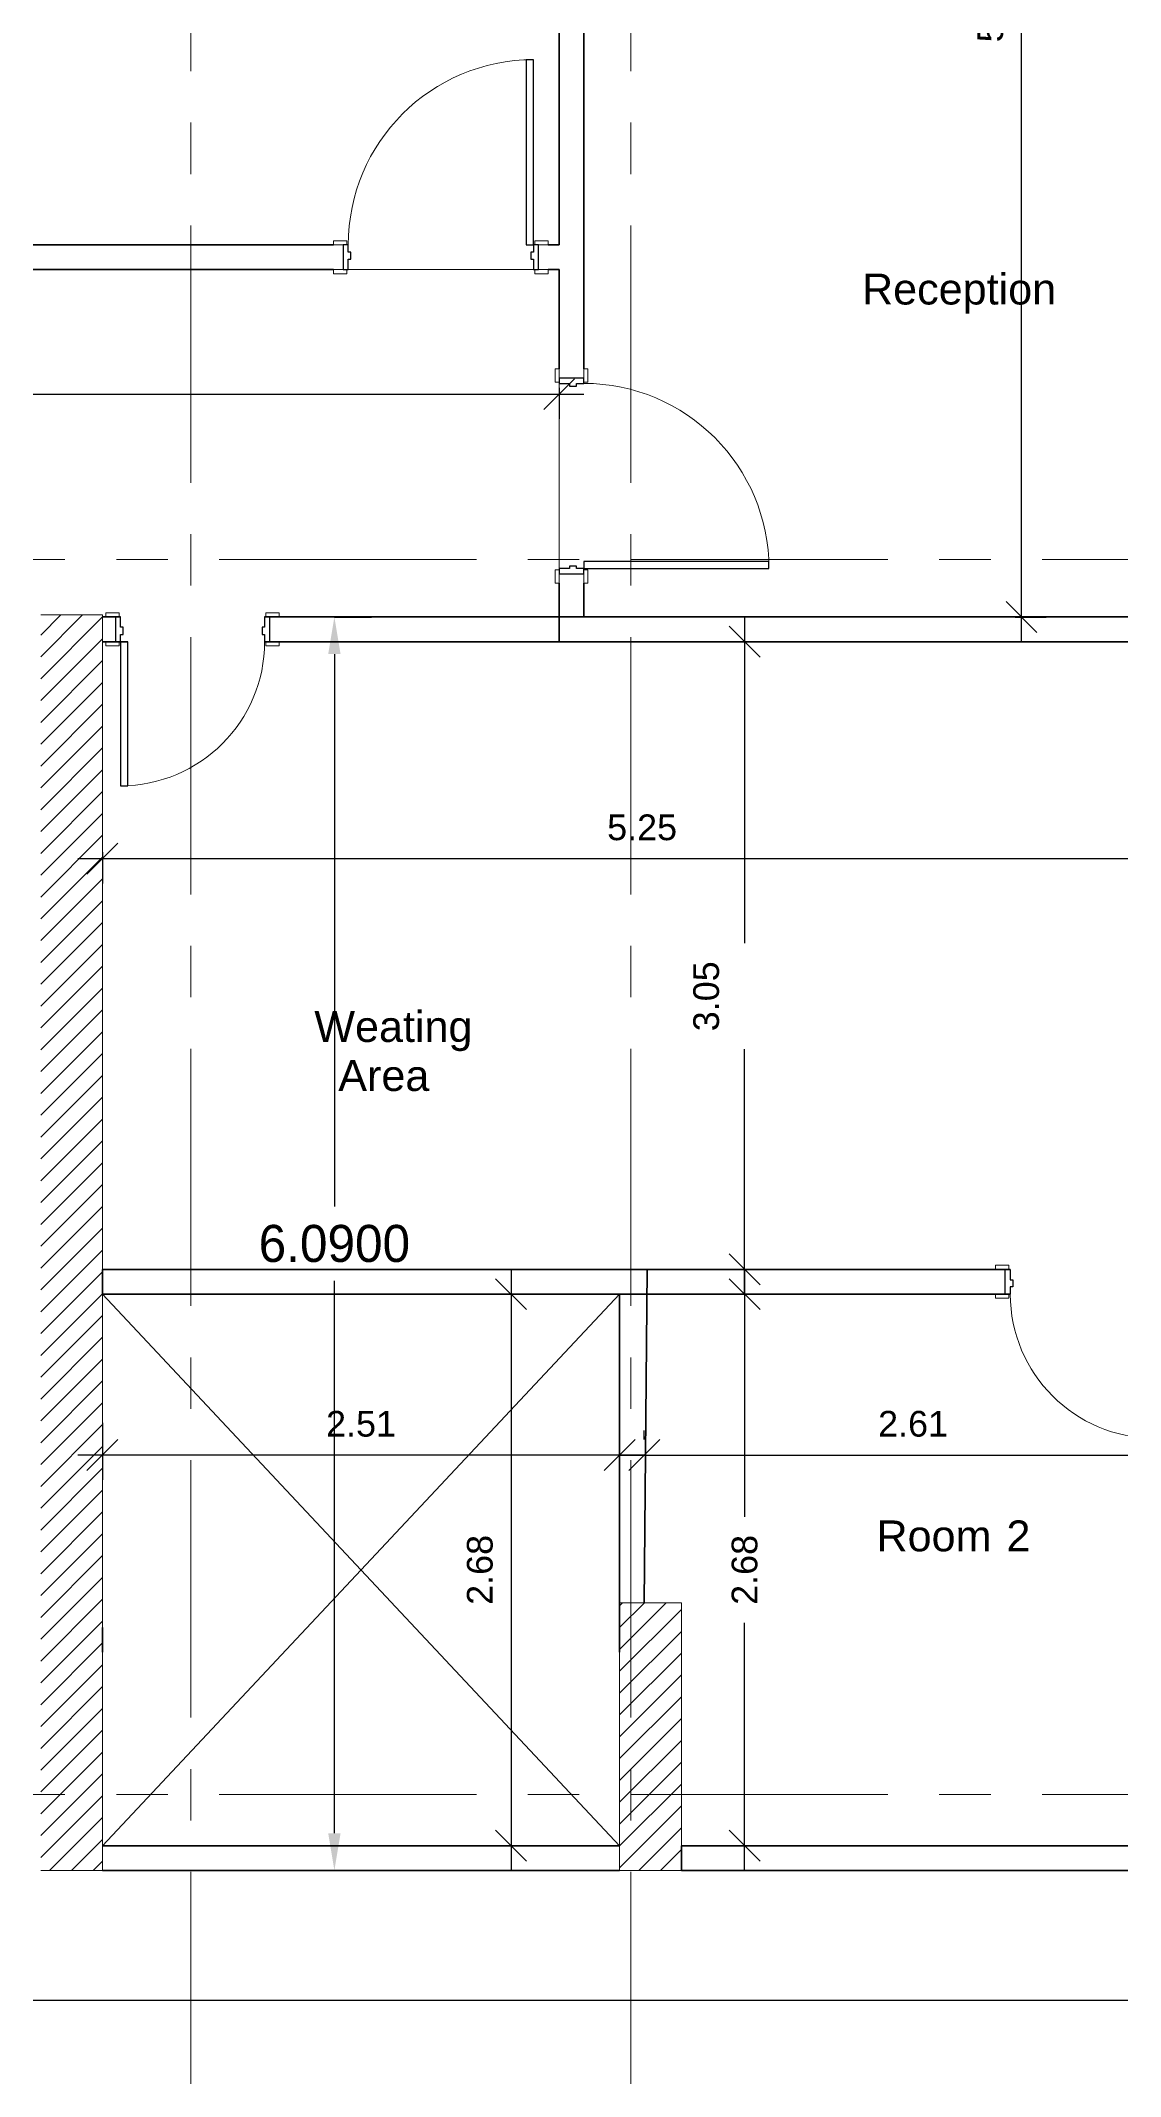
# Model space of a CAD drawing. Header units: metres. Extents: x -22 to 97, y 34 to 77.
# Drawn here: x 8.98 to 14.22, y 49.61 to 59.5 of the extents above; entities that cross this region are included whole.
import ezdxf

# ---------------------------------------------------------------- set-up
doc = ezdxf.new("R2010")
doc.units = ezdxf.units.M
doc.linetypes.add('CENTER', pattern=[2, 1.25, -0.25, 0.25, -0.25])
for name, color, linetype, lineweight in [('A-ANNO-DIMS', 211, 'Continuous', 9), ('A-DETL-THIN', 151, 'Continuous', 18), ('A-DOOR', 31, 'Continuous', 18), ('A-DOOR-FRAM', 31, 'Continuous', 25), ('A-FLOR', 192, 'Continuous', 18), ('AXIS', 251, 'CENTER', 5), ('G-ANNO-TEXT', 231, 'Continuous', 9), ('I-WALL', 2, 'Continuous', 18), ('S-COLS', 52, 'Continuous', 18)]:
    doc.layers.add(name, color=color, linetype=linetype, lineweight=lineweight)
doc.styles.add('Arial', font='arial.ttf', dxfattribs={"height": 0.15})
doc.styles.add('Arial_1', font='arial.ttf', dxfattribs={"height": 0.125})
doc.dimstyles.new('Diagonal_-_2_5mm_Arial', dxfattribs={"dimscale": 0.3048, "dimtxt": 0.127532, "dimasz": 0.492126, "dimexe": 0.393701, "dimexo": 0.246063, "dimgap": 0.287073, "dimtad": 1, "dimrnd": 0.01, "dimzin": 0, "dimdsep": 46, "dimtxsty": 'Arial_1', "dimblk1": 'OBLIQUE', "dimblk2": 'OBLIQUE', "dimsah": 1, "dimcen": 0.09, "dimdle": 0.393701, "dimazin": 0, "dimtfac": 1, "dimtdec": 4, "dimtix": 1, "dimtmove": 0, "dimatfit": 3, "dimfxl": 0, "dimtvp": 1, "dimtolj": 1, "dimtzin": 0, "dimarcsym": 0})
doc.dimstyles.new('Diagonal_-_2_5mm_Arial_1', dxfattribs={"dimscale": 0.3048, "dimtxt": 0.127532, "dimasz": 0.492126, "dimexe": 0.393701, "dimexo": 0.246063, "dimgap": 0.287073, "dimtad": 1, "dimrnd": 0.01, "dimzin": 0, "dimdsep": 46, "dimtxsty": 'Arial_1', "dimblk1": 'OBLIQUE', "dimblk2": 'OBLIQUE', "dimsah": 1, "dimcen": 0.09, "dimdle": 0.393701, "dimazin": 0, "dimtfac": 1, "dimtdec": 4, "dimtix": 1, "dimtmove": 1, "dimatfit": 3, "dimfxl": 0, "dimtvp": 1, "dimtolj": 1, "dimtzin": 0, "dimarcsym": 0})
doc.dimstyles.get("Standard").update_dxf_attribs({"dimtxt": 0.18, "dimasz": 0.18, "dimexe": 0.18, "dimexo": 0.0625, "dimgap": 0.09, "dimtad": 0, "dimtih": 1, "dimtoh": 1, "dimdec": 4, "dimzin": 0, "dimdsep": 46, "dimtxsty": 'Standard', "dimcen": 0.09, "dimadec": 0, "dimazin": 0, "dimtfac": 1, "dimtdec": 4, "dimtofl": 0, "dimtmove": 0, "dimatfit": 3, "dimfxl": 0, "dimtolj": 1, "dimtzin": 0, "dimarcsym": 0})
pattern_1 = [(45, (0, 51.23831), (-0.053033, 0.053033), [])]

# ---------------------------------------------------------------- blocks, each defined once
blk = doc.blocks.new('M_Door-Interior-Single-1_Panel-Wood - M_Door-Interior-Single-1_Panel-Wood-477398-01 Ground Floor Copy 1')
at = {"layer": 'A-DOOR', "lineweight": 25}
for p, q in [((0.45, 0.956825), (0.415, 0.956825)), ((0.415, 0.956825), (0.415, 0.056825)), ((0.45, 0.056825), (0.45, 0.956825)), ((0.415, 0.056825), (0.45, 0.056825))]:
    blk.add_line(p, q, dxfattribs=at)
at = {"layer": 'A-DOOR'}
for p, q in [((-0.45635, 0.076825), (-0.52135, 0.076825)), ((-0.52135, 0.076825), (-0.52135, 0.056825)), ((-0.52135, 0.056825), (-0.45635, 0.056825)), ((-0.45635, 0.056825), (-0.45635, 0.076825)), ((0.52135, 0.076825), (0.45635, 0.076825)), ((0.45635, 0.076825), (0.45635, 0.056825)), ((0.45635, 0.056825), (0.52135, 0.056825)), ((0.52135, 0.056825), (0.52135, 0.076825)), ((-0.45635, -0.063175), (-0.52135, -0.063175)), ((-0.52135, -0.063175), (-0.52135, -0.083175)), ((-0.52135, -0.083175), (-0.45635, -0.083175)), ((-0.45635, -0.083175), (-0.45635, -0.063175)), ((0.52135, -0.063175), (0.45635, -0.063175)), ((0.45635, -0.063175), (0.45635, -0.083175)), ((0.45635, -0.083175), (0.52135, -0.083175)), ((0.52135, -0.083175), (0.52135, -0.063175))]:
    blk.add_line(p, q, dxfattribs=at)
blk.add_arc((0.45, 0.056825), 0.9, 90, 180, dxfattribs=at)
at = {"layer": 'A-DOOR-FRAM'}
for p, q in [((-0.45, 0.056825), (-0.475, 0.056825)), ((-0.475, 0.056825), (-0.475, -0.063175)), ((-0.45, 0.021825), (-0.45, 0.056825)), ((-0.4373, 0.021825), (-0.45, 0.021825)), ((-0.4373, -0.0131), (-0.4373, 0.021825)), ((0.45, 0.021825), (0.4373, 0.021825)), ((0.4373, 0.021825), (0.4373, -0.0131)), ((0.45, 0.056825), (0.45, 0.021825)), ((0.475, 0.056825), (0.45, 0.056825)), ((0.475, -0.063175), (0.475, 0.056825)), ((-0.475, -0.063175), (-0.45, -0.063175)), ((-0.45, -0.063175), (-0.45, -0.0131)), ((-0.45, -0.0131), (-0.4373, -0.0131)), ((0.4373, -0.0131), (0.45, -0.0131)), ((0.45, -0.0131), (0.45, -0.063175)), ((0.45, -0.063175), (0.475, -0.063175))]:
    blk.add_line(p, q, dxfattribs=at)
blk = doc.blocks.new('_Oblique')
at = {"color": 0, "linetype": 'ByBlock', "lineweight": -2}
blk.add_line((-0.5, -0.5), (0.5, 0.5), dxfattribs=at)
blk = doc.blocks.new('*D645')
at = {"layer": 'A-ANNO-DIMS', "color": 0, "lineweight": -2}
for p, q in [((-9.5166, 49.9763), (15.037, 49.9763)), ((-9.3966, 50.0073), (-9.3966, 49.8563)), ((14.917, 50.0073), (14.917, 49.8563))]:
    blk.add_line(p, q, dxfattribs=at)
at = {"layer": 'Defpoints', "color": 0}
for p in [(-9.3966, 50.0823), (14.917, 50.0823), (14.917, 49.9763)]:
    blk.add_point(p, dxfattribs=at)
at = {"layer": 'A-ANNO-DIMS', "color": 0, "lineweight": -2, "xscale": 0.15, "yscale": 0.15, "zscale": 0.15, "rotation": 180}
blk.add_blockref('_Oblique', (-9.3966, 49.9763), dxfattribs=at)
at = {"layer": 'A-ANNO-DIMS', "color": 0, "lineweight": -2, "xscale": 0.15, "yscale": 0.15, "zscale": 0.15}
blk.add_blockref('_Oblique', (14.917, 49.9763), dxfattribs=at)
at = {"layer": 'A-ANNO-DIMS', "color": 0, "insert": (2.7602, 50.1276), "char_height": 0.125, "attachment_point": 5, "style": 'Arial_1'}
blk.add_mtext('\\A1;24.31', dxfattribs=at)
blk = doc.blocks.new('*D654')
at = {"layer": 'A-ANNO-DIMS', "color": 0, "lineweight": -2}
for p, q in [((-9.0288, 57.7798), (11.6171, 57.7798)), ((-8.9088, 57.8108), (-8.9088, 57.6598)), ((11.4971, 57.8108), (11.4971, 57.6598))]:
    blk.add_line(p, q, dxfattribs=at)
at = {"layer": 'Defpoints', "color": 0}
for p in [(-8.9088, 57.8858), (11.4971, 57.8858), (11.4971, 57.7798)]:
    blk.add_point(p, dxfattribs=at)
at = {"layer": 'A-ANNO-DIMS', "color": 0, "lineweight": -2, "xscale": 0.15, "yscale": 0.15, "zscale": 0.15, "rotation": 180}
blk.add_blockref('_Oblique', (-8.9088, 57.7798), dxfattribs=at)
at = {"layer": 'A-ANNO-DIMS', "color": 0, "lineweight": -2, "xscale": 0.15, "yscale": 0.15, "zscale": 0.15}
blk.add_blockref('_Oblique', (11.4971, 57.7798), dxfattribs=at)
at = {"layer": 'A-ANNO-DIMS', "color": 0, "insert": (1.2942, 57.9311), "char_height": 0.125, "attachment_point": 5, "style": 'Arial_1'}
blk.add_mtext('\\A1;20.41', dxfattribs=at)
blk = doc.blocks.new('*D688')
at = {"layer": 'A-ANNO-DIMS', "color": 0, "lineweight": -2}
for p, q in [((13.7448, 56.5769), (13.7448, 62.7411)), ((13.7137, 62.6211), (13.8648, 62.6211)), ((13.7137, 56.6969), (13.8648, 56.6969))]:
    blk.add_line(p, q, dxfattribs=at)
at = {"layer": 'Defpoints', "color": 0}
for p in [(13.6387, 62.6211), (13.7448, 62.6211), (13.6387, 56.6969)]:
    blk.add_point(p, dxfattribs=at)
at = {"layer": 'A-ANNO-DIMS', "color": 0, "lineweight": -2, "xscale": 0.15, "yscale": 0.15, "zscale": 0.15}
for p, rotation in [((13.7448, 62.6211), 90), ((13.7448, 56.6969), 270)]:
    blk.add_blockref('_Oblique', p, dxfattribs=dict(at, rotation=rotation))
at = {"layer": 'A-ANNO-DIMS', "color": 0, "insert": (13.5935, 59.659), "char_height": 0.125, "attachment_point": 5, "rotation": 90, "style": 'Arial_1'}
blk.add_mtext('\\A1;5.92', dxfattribs=at)
blk = doc.blocks.new('*D696')
at = {"layer": 'A-ANNO-DIMS', "color": 0, "lineweight": -2}
for p, q in [((12.3989, 56.6969), (12.3989, 55.1115)), ((12.4299, 56.5769), (12.2789, 56.5769)), ((12.3989, 53.4069), (12.3989, 54.5966)), ((12.4299, 53.5269), (12.2789, 53.5269))]:
    blk.add_line(p, q, dxfattribs=at)
at = {"layer": 'Defpoints', "color": 0}
for p in [(12.5049, 56.5769), (12.3989, 53.5269), (12.5049, 53.5269)]:
    blk.add_point(p, dxfattribs=at)
at = {"layer": 'A-ANNO-DIMS', "color": 0, "lineweight": -2, "xscale": 0.15, "yscale": 0.15, "zscale": 0.15}
for p, rotation in [((12.3989, 56.5769), 90), ((12.3989, 53.5269), 270)]:
    blk.add_blockref('_Oblique', p, dxfattribs=dict(at, rotation=rotation))
at = {"layer": 'A-ANNO-DIMS', "color": 0, "insert": (12.1491, 54.6841), "char_height": 0.125, "attachment_point": 1, "rotation": 90, "line_spacing_factor": 0.941778, "style": 'Arial_1'}
blk.add_mtext('\\A1;3.05', dxfattribs=at)
blk = doc.blocks.new('*D709')
at = {"layer": 'A-ANNO-DIMS', "color": 0, "lineweight": -2}
for p, q in [((9.1571, 55.5228), (14.6436, 55.5228)), ((9.2771, 55.5538), (9.2771, 55.4028)), ((14.5236, 55.5538), (14.5236, 55.4028))]:
    blk.add_line(p, q, dxfattribs=at)
at = {"layer": 'Defpoints', "color": 0}
for p in [(9.2771, 55.6288), (14.5236, 55.6288), (14.5236, 55.5228)]:
    blk.add_point(p, dxfattribs=at)
at = {"layer": 'A-ANNO-DIMS', "color": 0, "lineweight": -2, "xscale": 0.15, "yscale": 0.15, "zscale": 0.15, "rotation": 180}
blk.add_blockref('_Oblique', (9.2771, 55.5228), dxfattribs=at)
at = {"layer": 'A-ANNO-DIMS', "color": 0, "lineweight": -2, "xscale": 0.15, "yscale": 0.15, "zscale": 0.15}
blk.add_blockref('_Oblique', (14.5236, 55.5228), dxfattribs=at)
at = {"layer": 'A-ANNO-DIMS', "color": 0, "insert": (11.9004, 55.6741), "char_height": 0.125, "attachment_point": 5, "style": 'Arial_1'}
blk.add_mtext('\\A1;5.25', dxfattribs=at)
blk = doc.blocks.new('rtgr')
at = {"layer": 'AXIS', "linetype": 'CENTER'}
for p, q in [((8818.552, -620.5822, 0), (8818.552, -584.1116, 0)), ((8820.6903, -620.5822, 0), (8820.6903, -584.1116, 0)), ((8829.9398, -600.956, 0), (8791.7899, -600.956, 0)), ((8829.9398, -606.956, 0), (8791.7899, -606.956, 0))]:
    blk.add_line(p, q, dxfattribs=at)
blk = doc.blocks.new('*D783')
at = {"layer": 'A-ANNO-DIMS', "color": 0, "lineweight": -2}
for p, q in [((11.2636, 53.5269), (11.2636, 50.6069)), ((10.6092, 53.4069), (11.3836, 53.4069)), ((10.6092, 50.7269), (11.3836, 50.7269))]:
    blk.add_line(p, q, dxfattribs=at)
at = {"layer": 'Defpoints', "color": 0}
for p in [(10.5342, 53.4069), (10.5342, 50.7269), (11.2636, 50.7269)]:
    blk.add_point(p, dxfattribs=at)
at = {"layer": 'A-ANNO-DIMS', "color": 0, "lineweight": -2, "xscale": 0.15, "yscale": 0.15, "zscale": 0.15}
for p, rotation in [((11.2636, 53.4069), 90), ((11.2636, 50.7269), 270)]:
    blk.add_blockref('_Oblique', p, dxfattribs=dict(at, rotation=rotation))
at = {"layer": 'A-ANNO-DIMS', "color": 0, "insert": (11.1122, 52.0669), "char_height": 0.125, "attachment_point": 5, "rotation": 90, "style": 'Arial_1'}
blk.add_mtext('\\A1;2.68', dxfattribs=at)
blk = doc.blocks.new('*D784')
at = {"layer": 'A-ANNO-DIMS', "color": 0, "lineweight": -2}
for p, q in [((9.2771, 52.7821), (9.2771, 52.5047)), ((11.7912, 52.6208), (11.7912, 52.7447)), ((11.9112, 52.6247), (9.1571, 52.6247))]:
    blk.add_line(p, q, dxfattribs=at)
at = {"layer": 'Defpoints', "color": 0}
for p in [(9.2771, 52.8571), (9.2771, 52.6247), (11.7912, 52.5458)]:
    blk.add_point(p, dxfattribs=at)
at = {"layer": 'A-ANNO-DIMS', "color": 0, "lineweight": -2, "xscale": 0.15, "yscale": 0.15, "zscale": 0.15, "rotation": 180}
blk.add_blockref('_Oblique', (9.2771, 52.6247), dxfattribs=at)
at = {"layer": 'A-ANNO-DIMS', "color": 0, "lineweight": -2, "xscale": 0.15, "yscale": 0.15, "zscale": 0.15}
blk.add_blockref('_Oblique', (11.7912, 52.6247), dxfattribs=at)
at = {"layer": 'A-ANNO-DIMS', "color": 0, "insert": (10.5342, 52.7761), "char_height": 0.125, "attachment_point": 5, "style": 'Arial_1'}
blk.add_mtext('\\A1;2.51', dxfattribs=at)
blk = doc.blocks.new('*D796')
at = {"layer": 'A-ANNO-DIMS', "color": 0, "lineweight": -2}
for p, q in [((11.9112, 52.6997), (11.9112, 52.7447)), ((14.5236, 52.6997), (14.5236, 52.7447)), ((11.7912, 52.6247), (14.6436, 52.6247))]:
    blk.add_line(p, q, dxfattribs=at)
at = {"layer": 'Defpoints', "color": 0}
for p in [(11.9112, 52.6247), (14.5236, 52.6247), (14.5236, 52.6247)]:
    blk.add_point(p, dxfattribs=at)
at = {"layer": 'A-ANNO-DIMS', "color": 0, "lineweight": -2, "xscale": 0.15, "yscale": 0.15, "zscale": 0.15, "rotation": 180}
blk.add_blockref('_Oblique', (11.9112, 52.6247), dxfattribs=at)
at = {"layer": 'A-ANNO-DIMS', "color": 0, "lineweight": -2, "xscale": 0.15, "yscale": 0.15, "zscale": 0.15}
blk.add_blockref('_Oblique', (14.5236, 52.6247), dxfattribs=at)
at = {"layer": 'A-ANNO-DIMS', "color": 0, "insert": (13.2174, 52.7761), "char_height": 0.125, "attachment_point": 5, "style": 'Arial_1'}
blk.add_mtext('\\A1;2.61', dxfattribs=at)
blk = doc.blocks.new('M_Door-Interior-Single-1_Panel-Wood - 70-531819-01 Ground Floor Copy 1')
at = {"layer": 'A-DOOR'}
for p, q in [((-0.42135, 0.083175), (-0.35635, 0.083175)), ((-0.42135, 0.063175), (-0.42135, 0.083175)), ((-0.35635, 0.063175), (-0.42135, 0.063175)), ((-0.35635, 0.083175), (-0.35635, 0.063175)), ((0.35635, 0.083175), (0.42135, 0.083175)), ((0.35635, 0.063175), (0.35635, 0.083175)), ((0.42135, 0.063175), (0.35635, 0.063175)), ((0.42135, 0.083175), (0.42135, 0.063175)), ((-0.42135, -0.056825), (-0.35635, -0.056825)), ((-0.42135, -0.076825), (-0.42135, -0.056825)), ((-0.35635, -0.076825), (-0.42135, -0.076825)), ((-0.35635, -0.056825), (-0.35635, -0.076825)), ((0.35635, -0.056825), (0.42135, -0.056825)), ((0.35635, -0.076825), (0.35635, -0.056825)), ((0.42135, -0.076825), (0.35635, -0.076825)), ((0.42135, -0.056825), (0.42135, -0.076825))]:
    blk.add_line(p, q, dxfattribs=at)
at = {"layer": 'A-DOOR', "lineweight": 25}
for p, q in [((0.315, -0.056825), (0.35, -0.056825)), ((0.315, -0.756825), (0.315, -0.056825)), ((0.35, -0.056825), (0.35, -0.756825)), ((0.35, -0.756825), (0.315, -0.756825))]:
    blk.add_line(p, q, dxfattribs=at)
at = {"layer": 'A-DOOR'}
blk.add_arc((0.35, -0.056825), 0.7, 180, 270, dxfattribs=at)
at = {"layer": 'A-DOOR-FRAM'}
for p, q in [((-0.375, 0.063175), (-0.35, 0.063175)), ((-0.375, -0.056825), (-0.375, 0.063175)), ((-0.35, 0.063175), (-0.35, 0.0131)), ((-0.35, 0.0131), (-0.3373, 0.0131)), ((-0.3373, 0.0131), (-0.3373, -0.021825)), ((0.3373, 0.0131), (0.35, 0.0131)), ((0.3373, -0.021825), (0.3373, 0.0131)), ((0.35, 0.063175), (0.375, 0.063175)), ((0.35, 0.0131), (0.35, 0.063175)), ((0.375, 0.063175), (0.375, -0.056825)), ((-0.35, -0.056825), (-0.375, -0.056825)), ((-0.35, -0.021825), (-0.35, -0.056825)), ((-0.3373, -0.021825), (-0.35, -0.021825)), ((0.35, -0.021825), (0.3373, -0.021825)), ((0.35, -0.056825), (0.35, -0.021825)), ((0.375, -0.056825), (0.35, -0.056825))]:
    blk.add_line(p, q, dxfattribs=at)
blk = doc.blocks.new('*D797')
at = {"layer": 'A-ANNO-DIMS', "color": 0, "lineweight": -2}
for p, q in [((12.3989, 53.5269), (12.3989, 52.3243)), ((12.4739, 53.4069), (12.5189, 53.4069)), ((12.3989, 50.6069), (12.3989, 51.8095)), ((12.3239, 50.7269), (12.2789, 50.7269))]:
    blk.add_line(p, q, dxfattribs=at)
at = {"layer": 'Defpoints', "color": 0}
for p in [(12.3989, 53.4069), (12.3989, 50.7269), (12.3989, 50.7269)]:
    blk.add_point(p, dxfattribs=at)
at = {"layer": 'A-ANNO-DIMS', "color": 0, "lineweight": -2, "xscale": 0.15, "yscale": 0.15, "zscale": 0.15}
for p, rotation in [((12.3989, 53.4069), 90), ((12.3989, 50.7269), 270)]:
    blk.add_blockref('_Oblique', p, dxfattribs=dict(at, rotation=rotation))
at = {"layer": 'A-ANNO-DIMS', "color": 0, "insert": (12.3989, 52.0669), "char_height": 0.125, "attachment_point": 5, "rotation": 90, "style": 'Arial_1'}
blk.add_mtext('\\A1;2.68', dxfattribs=at)
blk = doc.blocks.new('*D798')
at = {"color": 0, "lineweight": -2}
for p, q in [((10.4046, 56.6969), (10.5846, 56.6969)), ((10.4046, 56.5169), (10.4046, 53.8319)), ((10.4046, 50.7869), (10.4046, 53.4719)), ((10.4046, 50.6069), (10.5846, 50.6069))]:
    blk.add_line(p, q, dxfattribs=at)
at = {"color": 0}
for points in [[(10.3746, 56.5169), (10.4346, 56.5169), (10.4046, 56.6969)], [(10.3746, 50.7869), (10.4346, 50.7869), (10.4046, 50.6069)]]:
    blk.add_solid(points, dxfattribs=at)
at = {"layer": 'Defpoints', "color": 0}
for p in [(9.2771, 56.6969), (9.2771, 50.6069), (10.4046, 50.6069)]:
    blk.add_point(p, dxfattribs=at)
at = {"color": 0, "insert": (10.4046, 53.6519), "char_height": 0.18, "attachment_point": 5}
blk.add_mtext('\\A1;6.0900', dxfattribs=at)

msp = doc.modelspace()

# ---------------------------------------------------------------- hatches: boundary and pattern name
at = {"layer": 'S-COLS'}
h = msp.add_hatch(dxfattribs=at)
h.set_pattern_fill('FP_5', color=256, style=0, pattern_type=2)
h.set_pattern_definition(pattern_1)
h.paths.add_polyline_path([(9.06741, 50.60691), (9.27712, 50.60691), (9.27712, 56.70691), (8.97712, 56.70691), (8.97712, 50.60691)], flags=0)
h = msp.add_hatch(dxfattribs=at)
h.set_pattern_fill('FP_5', color=256, style=0, pattern_type=2)
h.set_pattern_definition(pattern_1)
h.paths.add_polyline_path([(12.0912, 50.60691), (12.0912, 51.90691), (11.7912, 51.90691), (11.7912, 50.60691), (11.9112, 50.60691)], flags=0)

# ---------------------------------------------------------------- linework, layer by layer
at = {"layer": 'A-DETL-THIN'}
for p, q in [((9.27712, 50.72691), (11.7912, 53.40691)), ((9.27712, 53.40691), (11.7912, 50.72691))]:
    msp.add_line(p, q, dxfattribs=at)
at = {"layer": 'A-FLOR'}
for p, q in [((11.37215, 58.38477), (10.47215, 58.38477)), ((11.49715, 56.93191), (11.49715, 57.83191))]:
    msp.add_line(p, q, dxfattribs=at)
at = {"layer": 'I-WALL', "lineweight": 35}
for p, q in [((11.49715, 62.62113), (11.49715, 58.50477)), ((11.61715, 57.90326), (11.61715, 62.62113)), ((10.4008, 58.50477), (8.17599, 58.50477)), ((11.49715, 58.50477), (11.4435, 58.50477)), ((8.17599, 58.38477), (10.4008, 58.38477)), ((11.4435, 58.38477), (11.49715, 58.38477)), ((11.49715, 58.38477), (11.49715, 57.90326)), ((11.49715, 56.86056), (11.49715, 56.57691)), ((11.61715, 56.69691), (11.61715, 56.86056)), ((9.36563, 56.69691), (9.27712, 56.69691)), ((14.87947, 56.69691), (10.06563, 56.69691)), ((9.27712, 56.57691), (9.40063, 56.57691)), ((10.06563, 56.57691), (14.52361, 56.57691)), ((11.92485, 53.52691), (9.27712, 53.52691)), ((9.27712, 53.52691), (9.27712, 53.40691)), ((11.9112, 51.90691), (11.92485, 53.52691)), ((13.69005, 53.52691), (11.92485, 53.52691)), ((9.27712, 53.40691), (11.7912, 53.40691)), ((10.53416, 53.40691), (10.89485, 53.40691)), ((11.7912, 53.40691), (11.7912, 51.78691)), ((11.7912, 53.40691), (13.69005, 53.40691)), ((9.27712, 51.78691), (9.27712, 51.66691)), ((11.7912, 51.66691), (11.7912, 51.78691)), ((11.7912, 50.72691), (9.27712, 50.72691)), ((11.7912, 50.72691), (10.53416, 50.72691)), ((17.04361, 50.72691), (12.0912, 50.72691)), ((9.27712, 50.60691), (11.7912, 50.60691)), ((12.0912, 50.60691), (14.897, 50.60691))]:
    msp.add_line(p, q, dxfattribs=at)
at = {"layer": 'I-WALL'}
for p, q in [((11.7912, 51.90691), (11.9112, 51.90691)), ((12.0912, 50.72691), (12.0912, 50.60691))]:
    msp.add_line(p, q, dxfattribs=at)
at = {"layer": 'I-WALL', "lineweight": 35}
msp.add_lwpolyline([(12.0912, 50.72691), (12.0912, 50.60691)], dxfattribs=at)
at = {"layer": 'S-COLS'}
for p, q in [((9.27712, 56.70691), (8.97712, 56.70691)), ((9.27712, 50.60691), (9.27712, 56.70691)), ((11.9112, 51.90691), (11.7912, 51.90691)), ((11.7912, 51.90691), (11.7912, 50.60691)), ((12.0912, 51.90691), (11.9112, 51.90691)), ((12.0912, 50.72691), (12.0912, 51.90691)), ((12.0912, 50.60691), (12.0912, 50.72691)), ((8.97712, 50.60691), (9.27712, 50.60691)), ((11.7912, 50.60691), (12.0912, 50.60691))]:
    msp.add_line(p, q, dxfattribs=at)

# ---------------------------------------------------------------- block references
at = {"layer": 'A-ANNO-DIMS'}
msp.add_blockref('rtgr', (-8808.84499, 657.93152, -0.00003), dxfattribs=at)
at = {"layer": 'A-DOOR'}
for name, p in [('M_Door-Interior-Single-1_Panel-Wood - M_Door-Interior-Single-1_Panel-Wood-477398-01 Ground Floor Copy 1', (10.92215, 58.44794)), ('M_Door-Interior-Single-1_Panel-Wood - 70-531819-01 Ground Floor Copy 1', (14.04005, 53.46374))]:
    msp.add_blockref(name, p, dxfattribs=at)
at = {"layer": 'A-DOOR', "rotation": 270}
msp.add_blockref('M_Door-Interior-Single-1_Panel-Wood - M_Door-Interior-Single-1_Panel-Wood-477398-01 Ground Floor Copy 1', (11.56032, 57.38191), dxfattribs=at)
at = {"layer": 'A-DOOR', "xscale": -1}
msp.add_blockref('M_Door-Interior-Single-1_Panel-Wood - 70-531819-01 Ground Floor Copy 1', (9.71563, 56.63374), dxfattribs=at)

# ---------------------------------------------------------------- texts
at = {"layer": 'G-ANNO-TEXT', "color": 7, "char_height": 0.15, "attachment_point": 1, "style": 'Arial'}
for s, insert, width in [('Reception', (12.96932, 58.36532), 1.1624469), ('Weating', (10.30717, 54.78205), 0.962025), ('  Area', (10.30717, 54.54392), 0.6894512), ('Room ', (13.03965, 52.30712), 0.7656116), ('\\fArial|b0|i0|c178|p34|;2', (13.67134, 52.30712), 0.1443038)]:
    msp.add_mtext(s, dxfattribs=dict(at, insert=insert, width=width))

# ---------------------------------------------------------------- dimensions: what is measured, and where the dimension line sits
dim = msp.add_linear_dim(base=(10.40456, 50.60691), p1=(9.27712, 56.69691), p2=(9.27712, 50.60691), angle=90, dimstyle='Standard', override={"dimfxl": 0, "dimfxlon": 1, "dimtfill": 1, "dimarcsym": 2})
dim.commit()
dim.dimension.update_dxf_attribs({"geometry": '*D798', "text_midpoint": (10.40456, 53.65191)})
at = {"layer": 'A-ANNO-DIMS'}
for base, p1, p2, override, picture, middle in [((13.74479, 62.62113), (13.63872, 56.69691), (13.63872, 62.62113), {"dimpost": '<>', "dimfxl": 5.924216}, '*D688', (13.59347, 59.65902)), ((11.26357, 50.72691), (10.53416, 53.40691), (10.53416, 50.72691), {"dimpost": '<>', "dimfxl": 5.132409}, '*D783', (11.11225, 52.06691))]:
    dim = msp.add_linear_dim(base=base, p1=p1, p2=p2, angle=90, dimstyle='Diagonal_-_2_5mm_Arial', override=override, dxfattribs=at)
    dim.commit()
    dim.dimension.update_dxf_attribs({"geometry": picture, "text_midpoint": middle})
for base, p1, p2, override, picture, middle in [((11.49715, 57.77975), (-8.90883, 57.88582), (11.49715, 57.88582), {"dimpost": '<>', "dimfxl": 20.405975}, '*D654', (1.29416, 57.93108)), ((14.52361, 55.52278), (9.27712, 55.62884), (14.52361, 55.62884), {"dimpost": '<>', "dimfxl": 4.646487}, '*D709', (11.90036, 55.6741)), ((9.27712, 52.62473), (11.7912, 52.54583), (9.27712, 52.85707), {"dimpost": '<>', "dimfxl": 5.132409}, '*D784', (10.53416, 52.77605)), ((14.52361, 52.62473), (11.9112, 52.62473), (14.52361, 52.62473), {"dimpost": '<>', "dimfxl": 3}, '*D796', (13.2174, 52.77605)), ((14.917, 49.97628), (-9.39658, 50.08234), (14.917, 50.08234), {"dimpost": '<>', "dimfxl": 24.313575}, '*D645', (2.76021, 50.12764))]:
    dim = msp.add_linear_dim(base=base, p1=p1, p2=p2, dimstyle='Diagonal_-_2_5mm_Arial', override=override, dxfattribs=at)
    dim.commit()
    dim.dimension.update_dxf_attribs({"geometry": picture, "text_midpoint": middle})
dim = msp.add_linear_dim(base=(12.39886, 53.52691), p1=(12.50493, 56.57691), p2=(12.50493, 53.52691), angle=90, dimstyle='Diagonal_-_2_5mm_Arial_1', override={"dimpost": '<>', "dimfxl": 3.05}, dxfattribs=at)
dim.commit()
dim.dimension.update_dxf_attribs({"geometry": '*D696', "text_midpoint": (12.23242, 54.85402), "dimtype": 160, "text_rotation": 90})
dim = msp.add_linear_dim(base=(12.39886, 50.72691), p1=(12.39886, 53.40691), p2=(12.39886, 50.72691), angle=90, dimstyle='Diagonal_-_2_5mm_Arial_1', override={"dimpost": '<>', "dimfxl": 3.05}, dxfattribs=at)
dim.commit()
dim.dimension.update_dxf_attribs({"geometry": '*D797', "text_midpoint": (12.39886, 52.06691), "text_rotation": 90})

doc.saveas('drawing.dxf')
